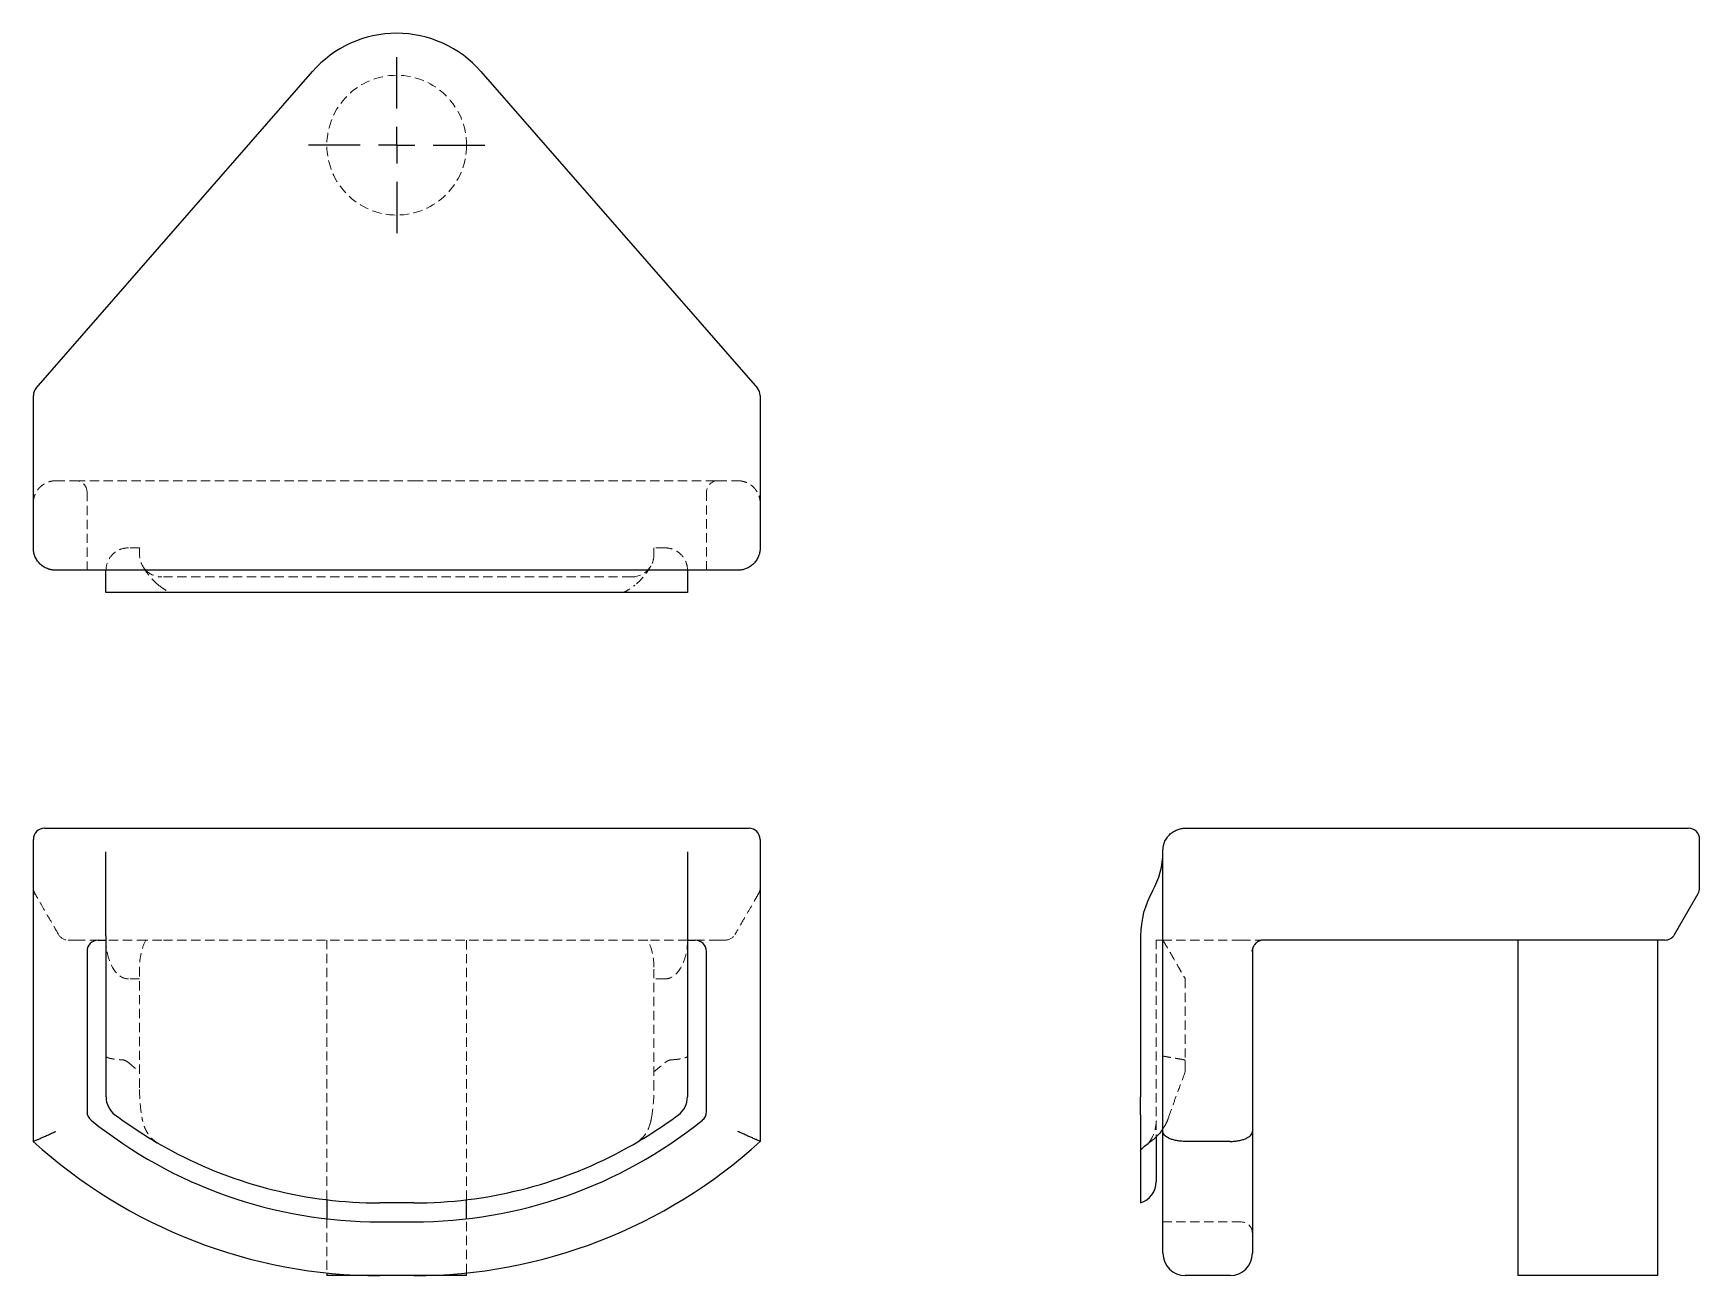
# Model space of a CAD drawing. Header units: millimetres. Extents: x 33 to 261, y 26 to 196.
import ezdxf

# ---------------------------------------------------------------- set-up
doc = ezdxf.new("R2010")
doc.units = ezdxf.units.MM
doc.linetypes.add('HIDDEN', pattern=[1.905, 1.27, -0.635])
doc.layers.add('10', color=7, linetype='Continuous')

# ---------------------------------------------------------------- blocks, each defined once
blk = doc.blocks.new('SW_CENTERMARKSYMBOL_0')
at = {"layer": '10', "color": 0}
for p, q in [((0, 5), (0, 12.07)), ((0, 0), (0, 2.5)), ((-5, 0), (-12.07, 0)), ((0, 0), (-2.5, 0)), ((0, 0), (0, -2.5)), ((0, 0), (2.5, 0)), ((5, 0), (12.07, 0)), ((0, -5), (0, -12.07))]:
    blk.add_line(p, q, dxfattribs=at)

msp = doc.modelspace()

# ---------------------------------------------------------------- linework, layer by layer
at = {"color": 7, "linetype": 'Continuous', "lineweight": 25}
for p, q in [((33.6, 147.91), (71.47, 191.25)), ((94.54, 191.25), (132.41, 147.91)), ((33.22, 126.03), (33.22, 146.9)), ((132.79, 146.9), (132.79, 126.03)), ((129.72, 122.96), (36.28, 122.96)), ((43.17, 121.54), (43.17, 122.96)), ((43.17, 119.9), (43.17, 121.54)), ((122.83, 122.96), (122.83, 121.54)), ((122.83, 121.54), (122.83, 119.9)), ((122.83, 119.9), (43.17, 119.9)), ((34.75, 87.63), (131.26, 87.63)), ((191.03, 87.63), (211.9, 87.63)), ((211.9, 87.63), (255.25, 87.63)), ((255.25, 87.63), (259.96, 87.63)), ((33.22, 44.74), (33.22, 86.1)), ((132.79, 86.1), (132.79, 44.74)), ((187.96, 46.11), (187.96, 84.57)), ((261.49, 79.47), (261.49, 86.1)), ((43.17, 79.03), (43.17, 84.38)), ((122.83, 84.38), (122.83, 79.03)), ((43.17, 72.92), (43.17, 79.03)), ((122.83, 79.03), (122.83, 72.92)), ((258.05, 73.08), (261.29, 78.7)), ((40.57, 70.78), (40.57, 48.83)), ((42.1, 72.32), (43.17, 72.32)), ((43.17, 72.92), (43.17, 50.85)), ((122.83, 72.92), (122.83, 50.85)), ((122.83, 72.32), (123.9, 72.32)), ((125.44, 48.83), (125.44, 70.78)), ((184.9, 72.92), (184.9, 50.85)), ((200.22, 70.69), (200.21, 70.99)), ((200.22, 70.78), (200.22, 70.69)), ((210.68, 72.32), (201.75, 72.32)), ((253.11, 72.32), (210.68, 72.32)), ((236.6, 72.32), (236.6, 26.36)), ((256.72, 72.32), (253.11, 72.32)), ((255.75, 26.36), (255.75, 72.32)), ((200.22, 70.69), (200.22, 46.11)), ((184.9, 48.4), (184.9, 50.85)), ((184.9, 48.4), (184.9, 43.43)), ((187.96, 29.42), (187.96, 46.11)), ((200.22, 46.11), (200.22, 29.42)), ((184.9, 43.43), (184.9, 36.32)), ((187.05, 45.38), (187.05, 39.24)), ((197.16, 44.74), (191.03, 44.74)), ((73.43, 36.75), (73.43, 34.13)), ((92.58, 34.13), (92.58, 36.75)), ((85.33, 36.32), (80.68, 36.32)), ((80.68, 33.71), (85.33, 33.71)), ((73.43, 26.73), (73.43, 26.36)), ((80.68, 26.36), (73.43, 26.36)), ((85.33, 26.36), (80.68, 26.36)), ((92.58, 26.36), (85.33, 26.36)), ((92.58, 26.36), (92.58, 26.73)), ((197.16, 26.36), (191.03, 26.36)), ((255.75, 26.36), (236.6, 26.36))]:
    msp.add_line(p, q, dxfattribs=at)
at = {"color": 7, "linetype": 'HIDDEN', "lineweight": 18}
for p, q in [((36.27, 135.22), (39.04, 135.22)), ((39.04, 135.22), (80.68, 135.22)), ((80.68, 135.22), (85.33, 135.22)), ((85.33, 135.22), (126.97, 135.22)), ((126.97, 135.22), (129.73, 135.22)), ((40.57, 133.69), (40.57, 122.96)), ((125.44, 122.96), (125.44, 133.69)), ((47.77, 126.03), (46.24, 126.03)), ((47.77, 125.11), (47.77, 126.03)), ((118.24, 126.03), (118.24, 125.11)), ((119.77, 126.03), (118.24, 126.03)), ((115.17, 122.05), (50.83, 122.05)), ((33.23, 78.75), (33.27, 78.5)), ((39.04, 72.32), (37.99, 72.32)), ((39.04, 72.32), (42.1, 72.32)), ((48.65, 72.32), (43.17, 72.32)), ((50.83, 72.32), (48.65, 72.32)), ((115.17, 72.32), (50.83, 72.32)), ((73.43, 72.32), (73.43, 36.75)), ((92.58, 36.75), (92.58, 72.32)), ((117.36, 72.32), (115.17, 72.32)), ((122.83, 72.32), (117.36, 72.32)), ((123.9, 72.32), (126.97, 72.32)), ((128.01, 72.32), (126.97, 72.32)), ((187.05, 72.32), (187.05, 47.58)), ((187.96, 72.32), (187.05, 72.32)), ((198.69, 72.32), (187.96, 72.32)), ((198.69, 72.32), (201.75, 72.32)), ((200.22, 71.04), (200.22, 70.96)), ((200.22, 71.03), (200.22, 70.96)), ((47.77, 68.6), (47.77, 51.84)), ((118.24, 51.84), (118.24, 68.6)), ((47.77, 67.01), (46.24, 67.01)), ((119.77, 67.01), (118.24, 67.01)), ((191.03, 67.01), (191.03, 55.54)), ((191.03, 55.54), (191.03, 54.31)), ((187.01, 46.91), (186.91, 46.5)), ((187.05, 47.58), (187.05, 45.38)), ((185.52, 44.13), (185.45, 44.08)), ((185.93, 44.46), (185.6, 44.19)), ((73.43, 34.13), (73.43, 26.73)), ((92.58, 26.73), (92.58, 34.13)), ((198.69, 33.71), (187.96, 33.71))]:
    msp.add_line(p, q, dxfattribs=at)
msp.add_circle((83, 181.18), 9.57, dxfattribs=at)
at = {"color": 7, "linetype": 'Continuous', "lineweight": 25}
for centre, radius, start, end in [((83, 181.18), 15.32, 41.1431, 138.8569), ((34.75, 146.9), 1.53, 138.8569, 180), ((131.26, 146.9), 1.53, 0, 41.1431), ((34.75, 86.1), 1.53, 90, 180), ((131.26, 86.1), 1.53, 0, 90), ((259.96, 86.1), 1.53, 0, 90), ((177.24, 84.38), 10.72, 330.0736, 0), ((197.16, 72.92), 12.25, 150.0736, 180), ((259.96, 79.47), 1.53, 330, 0), ((256.72, 73.85), 1.53, 270, 330), ((42.1, 70.78), 1.53, 90, 180), ((123.9, 70.78), 1.53, 0, 90), ((200.2, 70.78), 0.0164, 352.0039, 359.9847), ((46.24, 50.85), 3.06, 180, 233.1609), ((119.77, 50.85), 3.06, 306.8391, 0), ((42.1, 48.83), 1.53, 180, 231.2103), ((80.68, 96.83), 60.51, 233.1609, 241.931), ((85.33, 96.83), 60.51, 298.069, 306.8391), ((123.9, 48.83), 1.53, 308.7897, 0), ((80.68, 96.83), 63.11, 231.2103, 270), ((85.33, 96.83), 63.11, 270, 308.7897), ((80.68, 96.83), 70.47, 227.6574, 270), ((80.68, 96.83), 60.51, 241.931, 270), ((85.33, 96.83), 70.47, 270, 312.3426), ((85.33, 96.83), 60.51, 270, 298.069), ((183.98, 39.24), 3.06, 287.4576, 0), ((191.03, 29.42), 3.06, 180, 270), ((197.16, 29.42), 3.06, 270, 0)]:
    msp.add_arc(centre, radius, start, end, dxfattribs=at)
at = {"color": 7, "linetype": 'HIDDEN', "lineweight": 18}
for centre, radius, start, end in [((36.27, 133.7), 1.52, 90, 90.8301), ((39.04, 133.69), 1.53, 0, 90), ((126.97, 133.69), 1.53, 90, 180), ((129.73, 133.7), 1.52, 89.1699, 90), ((50.83, 125.11), 3.06, 224.427, 270), ((115.17, 125.11), 3.06, 270, 315.573), ((34.75, 79.47), 1.53, 180, 210), ((131.26, 79.47), 1.53, 330, 0), ((37.99, 73.85), 1.53, 210, 270), ((128.01, 73.85), 1.53, 270, 330), ((80.68, 96.83), 53.77, 230.166, 232.2602), ((85.33, 96.83), 53.77, 307.7398, 309.834), ((198.69, 32.18), 1.53, 0, 90)]:
    msp.add_arc(centre, radius, start, end, dxfattribs=at)
for points, knots in [([(33.22, 132.16), (33.22, 132.19), (33.22, 132.26), (33.22, 132.36), (33.23, 132.47), (33.24, 132.57), (33.26, 132.68), (33.28, 132.78), (33.3, 132.88), (33.33, 132.99), (33.36, 133.09), (33.39, 133.19), (33.46, 133.35), (33.56, 133.58), (33.72, 133.84), (33.9, 134.1), (34.19, 134.41), (34.61, 134.75), (35.05, 134.97), (35.43, 135.1), (35.7, 135.17), (35.99, 135.21), (36.17, 135.22), (36.28, 135.22)], [0, 0, 0, 0, 0.01081, 0.021728, 0.032837, 0.044216, 0.055937, 0.068067, 0.080666, 0.093787, 0.107479, 0.121783, 0.136736, 0.182895, 0.235785, 0.295778, 0.363128, 0.501325, 0.672478, 0.749824, 0.838487, 0.905549, 1, 1, 1, 1]), ([(129.72, 135.22), (129.78, 135.22), (129.89, 135.22), (130.04, 135.2), (130.17, 135.19), (130.35, 135.16), (130.57, 135.1), (130.96, 134.97), (131.4, 134.75), (131.82, 134.41), (132.1, 134.1), (132.29, 133.84), (132.44, 133.58), (132.56, 133.33), (132.64, 133.11), (132.69, 132.92), (132.74, 132.73), (132.77, 132.54), (132.78, 132.35), (132.79, 132.22), (132.79, 132.16)], [0, 0, 0, 0, 0.05065, 0.094454, 0.131415, 0.161531, 0.25019, 0.327551, 0.498707, 0.636923, 0.704272, 0.764268, 0.817164, 0.863331, 0.890241, 0.915073, 0.938094, 0.95964, 0.980118, 1, 1, 1, 1]), ([(46.24, 126.03), (45.88, 126.03), (45.49, 125.96), (44.92, 125.74), (44.74, 125.64), (44.39, 125.41), (44.22, 125.28), (43.77, 124.83), (43.54, 124.47), (43.24, 123.72), (43.17, 123.33), (43.17, 122.96)], [0, 0, 0, 0, 0.25, 0.25, 0.375, 0.375, 0.5, 0.5, 0.75, 0.75, 1, 1, 1, 1]), ([(122.83, 122.96), (122.83, 123.33), (122.77, 123.72), (122.47, 124.47), (122.23, 124.83), (121.78, 125.28), (121.62, 125.41), (121.27, 125.64), (121.08, 125.74), (120.52, 125.96), (120.13, 126.03), (119.77, 126.03)], [0, 0, 0, 0, 0.25, 0.25, 0.5, 0.5, 0.625, 0.625, 0.75, 0.75, 1, 1, 1, 1]), ([(48.65, 122.96), (48.38, 123.24), (48.15, 123.58), (47.85, 124.32), (47.77, 124.72), (47.77, 125.11)], [0, 0, 0, 0, 0.5, 0.5, 1, 1, 1, 1]), ([(50.37, 120.93), (50.08, 121.15), (49.82, 121.39), (49.47, 121.76), (49.36, 121.88), (49.16, 122.12), (49.06, 122.25), (48.79, 122.61), (48.64, 122.83), (48.38, 123.24), (48.27, 123.42), (48.18, 123.57)], [0, 0, 0, 0, 0.25, 0.25, 0.375, 0.375, 0.5, 0.5, 0.75, 0.75, 1, 1, 1, 1]), ([(117.82, 123.57), (117.74, 123.42), (117.63, 123.24), (117.37, 122.83), (117.22, 122.61), (116.86, 122.13), (116.65, 121.88), (116.19, 121.4), (115.93, 121.15), (115.64, 120.93)], [0, 0, 0, 0, 0.25, 0.25, 0.5, 0.5, 0.75, 0.75, 1, 1, 1, 1]), ([(118.24, 125.11), (118.24, 124.72), (118.16, 124.32), (117.86, 123.58), (117.63, 123.24), (117.36, 122.96)], [0, 0, 0, 0, 0.5, 0.5, 1, 1, 1, 1]), ([(50.37, 120.93), (50.65, 120.71), (50.94, 120.5), (51.39, 120.21), (51.55, 120.12), (51.86, 119.96), (52.03, 119.9), (52.21, 119.9)], [0, 0, 0, 0, 0.5, 0.5, 0.75, 0.75, 1, 1, 1, 1]), ([(113.8, 119.9), (113.97, 119.9), (114.14, 119.96), (114.46, 120.12), (114.61, 120.21), (115.06, 120.5), (115.35, 120.72), (115.64, 120.93)], [0, 0, 0, 0, 0.25, 0.25, 0.5, 0.5, 1, 1, 1, 1]), ([(36.67, 73.08), (36.33, 73.67), (35.99, 74.26), (35.33, 75.39), (35.02, 75.93), (34.45, 76.92), (34.19, 77.37), (33.75, 78.14), (33.57, 78.45), (33.42, 78.7)], [0, 0, 0, 0, 0.25, 0.25, 0.5, 0.5, 0.75, 0.75, 1, 1, 1, 1]), ([(132.58, 78.7), (132.44, 78.45), (132.26, 78.14), (131.82, 77.37), (131.56, 76.92), (130.99, 75.93), (130.67, 75.39), (130.02, 74.26), (129.68, 73.67), (129.34, 73.08)], [0, 0, 0, 0, 0.25, 0.25, 0.5, 0.5, 0.75, 0.75, 1, 1, 1, 1]), ([(46.24, 67.01), (45.88, 67.01), (45.49, 67.12), (44.92, 67.51), (44.74, 67.68), (44.39, 68.07), (44.22, 68.3), (43.77, 69.08), (43.54, 69.71), (43.24, 71.02), (43.17, 71.69), (43.17, 72.32)], [0, 0, 0, 0, 0.25, 0.25, 0.375, 0.375, 0.5, 0.5, 0.75, 0.75, 1, 1, 1, 1]), ([(48.65, 72.32), (48.38, 71.84), (48.15, 71.25), (47.85, 69.96), (47.77, 69.27), (47.77, 68.6)], [0, 0, 0, 0, 0.5, 0.5, 1, 1, 1, 1]), ([(118.24, 68.6), (118.24, 69.27), (118.16, 69.96), (117.86, 71.25), (117.63, 71.84), (117.36, 72.32)], [0, 0, 0, 0, 0.5, 0.5, 1, 1, 1, 1]), ([(122.83, 72.32), (122.83, 71.69), (122.77, 71.02), (122.47, 69.71), (122.23, 69.08), (121.78, 68.3), (121.62, 68.07), (121.27, 67.68), (121.08, 67.51), (120.52, 67.12), (120.13, 67.01), (119.77, 67.01)], [0, 0, 0, 0, 0.25, 0.25, 0.5, 0.5, 0.625, 0.625, 0.75, 0.75, 1, 1, 1, 1]), ([(187.96, 72.32), (188.33, 71.69), (188.72, 71.02), (189.47, 69.71), (189.83, 69.08), (190.28, 68.3), (190.41, 68.07), (190.64, 67.68), (190.74, 67.51), (190.96, 67.12), (191.03, 67.01), (191.03, 67.01)], [0, 0, 0, 0, 0.25, 0.25, 0.5, 0.5, 0.625, 0.625, 0.75, 0.75, 1, 1, 1, 1]), ([(200.22, 70.96), (200.22, 70.91), (200.22, 70.85), (200.22, 70.79), (200.22, 70.78)], [0, 0, 0, 0, 0.800027, 1, 1, 1, 1]), ([(43.17, 56.42), (43.17, 56.42), (43.18, 56.4), (43.19, 56.37), (43.21, 56.34), (43.24, 56.31), (43.28, 56.29), (43.36, 56.24), (43.51, 56.18), (43.75, 56.11), (44.01, 56.06), (44.26, 56.02), (44.53, 55.99), (44.82, 55.96), (45.1, 55.93), (45.3, 55.92), (45.39, 55.92)], [0, 0, 0, 0, 0.040355, 0.081346, 0.122932, 0.165066, 0.207698, 0.250774, 0.37472, 0.500437, 0.590364, 0.678182, 0.763405, 0.845637, 0.924572, 1, 1, 1, 1]), ([(45.39, 55.92), (45.55, 55.91), (45.7, 55.87), (45.98, 55.73), (46.11, 55.64), (46.24, 55.54)], [0, 0, 0, 0, 0.5, 0.5, 1, 1, 1, 1]), ([(119.77, 55.54), (119.89, 55.64), (120.02, 55.73), (120.31, 55.87), (120.46, 55.91), (120.61, 55.92)], [0, 0, 0, 0, 0.5, 0.5, 1, 1, 1, 1]), ([(120.61, 55.92), (120.67, 55.92), (120.79, 55.93), (120.96, 55.94), (121.13, 55.95), (121.3, 55.97), (121.47, 55.99), (121.63, 56.01), (121.79, 56.03), (121.94, 56.05), (122.09, 56.08), (122.27, 56.12), (122.49, 56.18), (122.66, 56.25), (122.77, 56.31), (122.82, 56.37), (122.83, 56.41), (122.83, 56.42)], [0, 0, 0, 0, 0.044834, 0.090955, 0.138329, 0.186911, 0.236644, 0.287458, 0.339271, 0.391988, 0.445505, 0.499707, 0.6135, 0.749356, 0.834977, 0.918653, 1, 1, 1, 1]), ([(190.91, 55.92), (190.89, 55.92), (190.86, 55.93), (190.79, 55.94), (190.71, 55.95), (190.62, 55.97), (190.52, 55.99), (190.4, 56.01), (190.27, 56.03), (190.13, 56.05), (189.97, 56.08), (189.74, 56.12), (189.41, 56.18), (189, 56.25), (188.61, 56.31), (188.29, 56.37), (188.07, 56.41), (187.96, 56.42)], [0, 0, 0, 0, 0.044834, 0.090955, 0.138329, 0.186911, 0.236644, 0.287458, 0.339271, 0.391988, 0.445505, 0.499707, 0.6135, 0.749356, 0.834977, 0.918653, 1, 1, 1, 1]), ([(191.03, 55.54), (191.03, 55.64), (191.02, 55.73), (190.98, 55.87), (190.95, 55.91), (190.91, 55.92)], [0, 0, 0, 0, 0.5, 0.5, 1, 1, 1, 1]), ([(47.77, 51.84), (47.77, 51.19), (47.8, 50.54), (47.91, 49.24), (47.99, 48.59), (48.11, 47.94)], [0, 0, 0, 0, 0.5, 0.5, 1, 1, 1, 1]), ([(117.9, 47.94), (118.01, 48.59), (118.09, 49.24), (118.21, 50.54), (118.24, 51.19), (118.24, 51.84)], [0, 0, 0, 0, 0.5, 0.5, 1, 1, 1, 1]), ([(188.71, 47.94), (188.93, 48.59), (189.16, 49.24), (189.63, 50.54), (189.86, 51.19), (190.11, 51.84)], [0, 0, 0, 0, 0.5, 0.5, 1, 1, 1, 1]), ([(50.37, 44.46), (50.08, 44.62), (49.82, 44.8), (49.47, 45.11), (49.36, 45.22), (49.16, 45.46), (49.06, 45.58), (48.79, 45.97), (48.64, 46.26), (48.38, 46.88), (48.27, 47.22), (48.18, 47.58)], [0, 0, 0, 0, 0.25, 0.25, 0.375, 0.375, 0.5, 0.5, 0.75, 0.75, 1, 1, 1, 1]), ([(117.82, 47.58), (117.74, 47.22), (117.63, 46.88), (117.37, 46.26), (117.22, 45.97), (116.86, 45.45), (116.65, 45.22), (116.19, 44.81), (115.93, 44.62), (115.64, 44.46)], [0, 0, 0, 0, 0.25, 0.25, 0.5, 0.5, 0.75, 0.75, 1, 1, 1, 1]), ([(187.07, 47.58), (187.03, 47.13), (186.96, 46.27), (186.44, 45.14), (185.95, 44.4), (185.57, 44.19), (185.53, 44.17)], [0, 0, 0, 0, 0.34502, 0.670703, 0.964568, 1, 1, 1, 1]), ([(188.57, 47.58), (188.45, 47.3), (188.27, 46.91), (188.03, 46.58), (187.96, 46.49)], [0, 0, 0, 0, 0.710111, 1, 1, 1, 1]), ([(185.62, 44.22), (185.6, 44.2), (185.55, 44.14), (185.48, 44.11), (185.44, 44.09)], [0, 0, 0, 0, 0.454947, 1, 1, 1, 1])]:
    msp.add_open_spline(points, degree=3, knots=knots, dxfattribs=at)
for points in [[(36.25, 135.22), (36.26, 135.22), (36.27, 135.22), (36.28, 135.22)], [(129.72, 135.22), (129.74, 135.22), (129.75, 135.22), (129.76, 135.22)], [(36.67, 73.08), (36.67, 73.08), (36.67, 73.08), (36.67, 73.08)], [(129.34, 73.08), (129.34, 73.08), (129.34, 73.08), (129.34, 73.08)], [(191.03, 54.31), (190.72, 53.48), (190.42, 52.66), (190.11, 51.84)], [(48.18, 47.58), (48.15, 47.7), (48.13, 47.82), (48.11, 47.94)], [(117.9, 47.94), (117.88, 47.82), (117.85, 47.7), (117.82, 47.58)], [(188.71, 47.94), (188.67, 47.82), (188.62, 47.7), (188.57, 47.58)]]:
    msp.add_open_spline(points, degree=3, dxfattribs=at)
at = {"color": 7, "linetype": 'Continuous', "lineweight": 25}
for points, knots in [([(36.28, 122.96), (36.23, 122.97), (36.12, 122.97), (35.96, 122.98), (35.82, 123), (35.68, 123.02), (35.55, 123.05), (35.44, 123.08), (35.34, 123.11), (35.24, 123.15), (34.98, 123.25), (34.58, 123.45), (34.09, 123.85), (33.7, 124.33), (33.46, 124.8), (33.33, 125.17), (33.27, 125.46), (33.22, 125.74), (33.22, 125.93), (33.22, 126.03)], [0, 0, 0, 0, 0.0364, 0.070706, 0.102918, 0.133036, 0.161061, 0.186992, 0.21083, 0.232574, 0.252227, 0.393179, 0.517805, 0.649169, 0.772144, 0.830037, 0.887232, 0.943846, 1, 1, 1, 1]), ([(132.79, 126.03), (132.79, 125.97), (132.79, 125.86), (132.77, 125.7), (132.75, 125.54), (132.72, 125.38), (132.68, 125.22), (132.63, 125.06), (132.52, 124.76), (132.3, 124.33), (131.91, 123.85), (131.42, 123.45), (130.99, 123.23), (130.63, 123.1), (130.38, 123.03), (130.07, 122.98), (129.84, 122.97), (129.72, 122.96)], [0, 0, 0, 0, 0.032044, 0.064222, 0.096559, 0.129075, 0.161794, 0.194737, 0.227925, 0.35088, 0.482263, 0.606868, 0.747841, 0.794984, 0.852725, 0.921064, 1, 1, 1, 1]), ([(187.96, 84.57), (187.97, 84.63), (187.97, 84.73), (187.98, 84.89), (188, 85.04), (188.02, 85.17), (188.05, 85.3), (188.08, 85.41), (188.11, 85.52), (188.15, 85.61), (188.25, 85.87), (188.45, 86.27), (188.85, 86.76), (189.33, 87.15), (189.8, 87.39), (190.17, 87.52), (190.46, 87.58), (190.74, 87.63), (190.93, 87.63), (191.03, 87.63)], [0, 0, 0, 0, 0.0364, 0.070706, 0.102918, 0.133036, 0.161061, 0.186992, 0.21083, 0.232574, 0.252227, 0.393179, 0.517805, 0.649169, 0.772144, 0.830037, 0.887232, 0.943846, 1, 1, 1, 1]), ([(201.7, 72.31), (201.67, 72.31), (201.6, 72.31), (201.5, 72.3), (201.39, 72.27), (201.29, 72.25), (201.2, 72.21), (201.1, 72.17), (200.94, 72.09), (200.74, 71.95), (200.55, 71.74), (200.4, 71.51), (200.31, 71.32), (200.26, 71.16), (200.24, 71.06), (200.23, 70.99), (200.23, 70.94), (200.22, 70.9), (200.22, 70.86), (200.22, 70.84), (200.22, 70.81), (200.22, 70.8), (200.22, 70.79), (200.22, 70.78)], [0, 0, 0, 0, 0.034282, 0.06871, 0.103496, 0.138841, 0.174942, 0.211979, 0.250122, 0.366272, 0.499645, 0.614829, 0.749566, 0.807174, 0.874955, 0.900034, 0.925142, 0.946972, 0.965019, 0.979294, 0.989817, 0.996641, 1, 1, 1, 1]), ([(33.22, 44.74), (33.22, 44.74), (33.24, 44.75), (33.32, 44.79), (33.39, 44.82), (33.55, 44.89), (33.65, 44.93), (33.89, 45.04), (34.02, 45.1), (34.31, 45.23), (34.47, 45.3), (34.8, 45.45), (34.97, 45.52), (35.33, 45.68), (35.52, 45.77), (35.8, 45.9), (35.9, 45.94), (36.09, 46.03), (36.19, 46.07), (36.28, 46.11)], [0, 0, 0, 0, 0.125, 0.125, 0.25, 0.25, 0.375, 0.375, 0.5, 0.5, 0.625, 0.625, 0.75, 0.75, 0.875, 0.875, 0.9375, 0.9375, 1, 1, 1, 1]), ([(132.79, 44.74), (132.79, 44.74), (132.77, 44.75), (132.68, 44.79), (132.62, 44.82), (132.45, 44.89), (132.35, 44.93), (132.12, 45.04), (131.99, 45.1), (131.7, 45.23), (131.54, 45.3), (131.21, 45.45), (131.03, 45.52), (130.67, 45.68), (130.49, 45.77), (130.2, 45.9), (130.11, 45.94), (129.92, 46.03), (129.82, 46.07), (129.72, 46.11)], [0, 0, 0, 0, 0.125, 0.125, 0.25, 0.25, 0.375, 0.375, 0.5, 0.5, 0.625, 0.625, 0.75, 0.75, 0.875, 0.875, 0.9375, 0.9375, 1, 1, 1, 1]), ([(187.96, 46.49), (187.86, 46.34), (187.6, 45.94), (187.09, 45.41), (186.6, 44.97), (186.21, 44.66), (186.03, 44.53), (185.93, 44.46)], [0, 0, 0, 0, 0.167203, 0.439862, 0.719106, 0.859174, 1, 1, 1, 1]), ([(191.03, 44.74), (190.82, 44.74), (190.61, 44.75), (190.2, 44.79), (190, 44.82), (189.62, 44.89), (189.44, 44.93), (189.1, 45.04), (188.95, 45.1), (188.68, 45.23), (188.55, 45.3), (188.34, 45.45), (188.25, 45.52), (188.11, 45.68), (188.05, 45.77), (188, 45.9), (187.99, 45.94), (187.97, 46.03), (187.96, 46.07), (187.96, 46.11)], [0, 0, 0, 0, 0.125, 0.125, 0.25, 0.25, 0.375, 0.375, 0.5, 0.5, 0.625, 0.625, 0.75, 0.75, 0.875, 0.875, 0.9375, 0.9375, 1, 1, 1, 1]), ([(197.16, 44.74), (197.37, 44.74), (197.58, 44.75), (197.98, 44.79), (198.19, 44.82), (198.57, 44.89), (198.74, 44.93), (199.08, 45.04), (199.23, 45.1), (199.51, 45.23), (199.63, 45.3), (199.84, 45.45), (199.93, 45.52), (200.08, 45.68), (200.13, 45.77), (200.18, 45.9), (200.2, 45.94), (200.22, 46.03), (200.22, 46.07), (200.22, 46.11)], [0, 0, 0, 0, 0.125, 0.125, 0.25, 0.25, 0.375, 0.375, 0.5, 0.5, 0.625, 0.625, 0.75, 0.75, 0.875, 0.875, 0.9375, 0.9375, 1, 1, 1, 1]), ([(184.9, 43.43), (184.9, 43.53), (184.96, 43.62), (185.12, 43.79), (185.21, 43.88), (185.5, 44.13), (185.72, 44.29), (185.93, 44.46)], [0, 0, 0, 0, 0.25, 0.25, 0.5, 0.5, 1, 1, 1, 1])]:
    msp.add_open_spline(points, degree=3, knots=knots, dxfattribs=at)
msp.add_open_spline([(201.75, 72.32), (201.74, 72.32), (201.72, 72.32), (201.7, 72.31)], degree=3, dxfattribs=at)

# ---------------------------------------------------------------- block references
at = {"layer": '10'}
msp.add_blockref('SW_CENTERMARKSYMBOL_0', (83, 181.18), dxfattribs=at)

doc.saveas('drawing.dxf')
